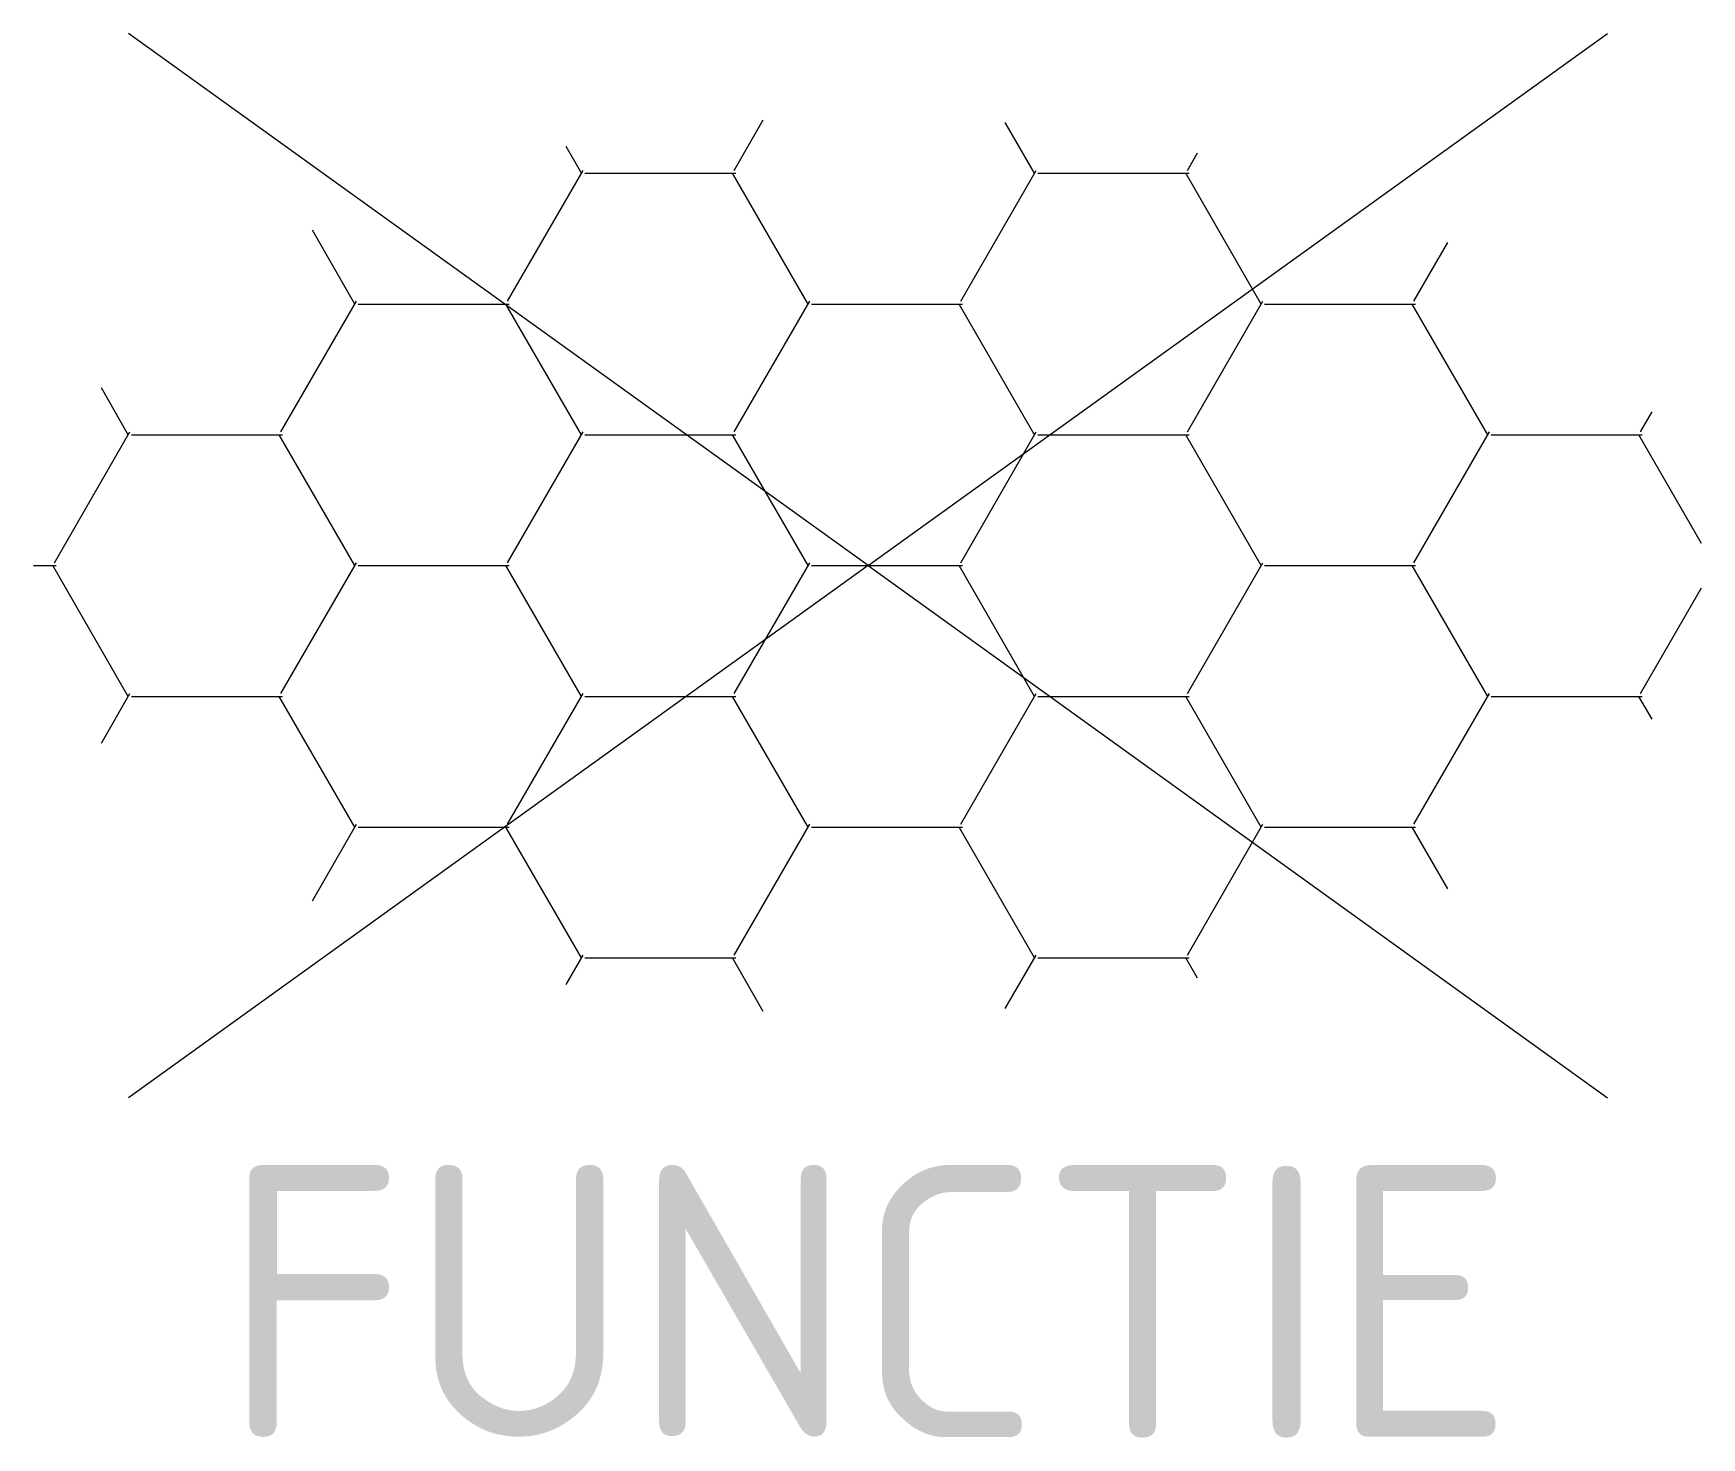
# Model space of a CAD drawing. Header units: metres. Extents: x -5.5 to 5.5, y -5.8 to 3.5.
import ezdxf
from ezdxf.enums import TextEntityAlignment as Align

# ---------------------------------------------------------------- set-up
doc = ezdxf.new("R2010")
doc.units = ezdxf.units.M
doc.styles.add('NLCS-ISO', font='NLCS-ISO.ttf')

msp = doc.modelspace()

# ---------------------------------------------------------------- linework, layer by layer
for p, q in [((0, 0), (-4.895, 3.524)), ((0, 0), (4.895, 3.524)), ((-0.886, 2.617), (-0.693, 2.952)), ((1.103, 2.598), (0.909, 2.934)), ((-1.897, 2.598), (-1.998, 2.774)), ((2.114, 2.617), (2.181, 2.733)), ((-2.386, 1.751), (-1.886, 2.617)), ((-1.875, 2.598), (-0.875, 2.598)), ((-0.397, 1.732), (-0.897, 2.598)), ((0.614, 1.751), (1.114, 2.617)), ((1.125, 2.598), (2.125, 2.598)), ((2.603, 1.732), (2.103, 2.598)), ((-3.397, 1.732), (-3.678, 2.22)), ((3.614, 1.751), (3.839, 2.14)), ((-3.886, 0.885), (-3.386, 1.751)), ((-3.375, 1.732), (-2.375, 1.732)), ((-1.897, 0.866), (-2.397, 1.732)), ((-0.886, 0.885), (-0.386, 1.751)), ((-0.375, 1.732), (0.625, 1.732)), ((1.103, 0.866), (0.603, 1.732)), ((2.114, 0.885), (2.614, 1.751)), ((2.625, 1.732), (3.625, 1.732)), ((4.103, 0.866), (3.603, 1.732)), ((-4.897, 0.866), (-5.075, 1.176)), ((5.114, 0.885), (5.191, 1.018)), ((-5.386, 0.019), (-4.886, 0.885)), ((-2.386, 0.019), (-1.886, 0.885)), ((0.614, 0.019), (1.114, 0.885)), ((3.614, 0.019), (4.114, 0.885)), ((-4.875, 0.866), (-3.875, 0.866)), ((-3.397, 0), (-3.897, 0.866)), ((-1.875, 0.866), (-0.875, 0.866)), ((-0.397, 0), (-0.897, 0.866)), ((1.125, 0.866), (2.125, 0.866)), ((2.603, 0), (2.103, 0.866)), ((4.125, 0.866), (5.125, 0.866)), ((5.518, 0.147), (5.103, 0.866)), ((-5.525, 0), (-5.375, 0)), ((-3.886, -0.847), (-3.386, 0.019)), ((-3.375, 0), (-2.375, 0)), ((-0.886, -0.847), (-0.386, 0.019)), ((-0.375, 0), (0.625, 0)), ((2.114, -0.847), (2.614, 0.019)), ((2.625, 0), (3.625, 0)), ((-4.897, -0.866), (-5.397, 0)), ((0, 0), (-4.895, -3.524)), ((-1.897, -0.866), (-2.397, 0)), ((0, 0), (4.895, -3.524)), ((1.103, -0.866), (0.603, 0)), ((4.103, -0.866), (3.603, 0)), ((5.114, -0.847), (5.518, -0.147)), ((-5.075, -1.176), (-4.886, -0.847)), ((-4.875, -0.866), (-3.875, -0.866)), ((-3.397, -1.732), (-3.897, -0.866)), ((-2.386, -1.713), (-1.886, -0.847)), ((-1.875, -0.866), (-0.875, -0.866)), ((-0.397, -1.732), (-0.897, -0.866)), ((0.614, -1.713), (1.114, -0.847)), ((1.125, -0.866), (2.125, -0.866)), ((2.603, -1.732), (2.103, -0.866)), ((3.614, -1.713), (4.114, -0.847)), ((4.125, -0.866), (5.125, -0.866)), ((5.191, -1.018), (5.103, -0.866)), ((-3.678, -2.22), (-3.386, -1.713)), ((-3.375, -1.732), (-2.375, -1.732)), ((-1.897, -2.598), (-2.397, -1.732)), ((-0.886, -2.579), (-0.386, -1.713)), ((-0.375, -1.732), (0.625, -1.732)), ((1.103, -2.598), (0.603, -1.732)), ((2.114, -2.579), (2.614, -1.713)), ((2.625, -1.732), (3.625, -1.732)), ((3.839, -2.14), (3.603, -1.732)), ((-1.998, -2.774), (-1.886, -2.579)), ((-1.875, -2.598), (-0.875, -2.598)), ((-0.693, -2.952), (-0.897, -2.598)), ((0.909, -2.934), (1.114, -2.579)), ((1.125, -2.598), (2.125, -2.598)), ((2.181, -2.733), (2.103, -2.598))]:
    msp.add_line(p, q)

# ---------------------------------------------------------------- texts
at = {"style": 'NLCS-ISO', "flags": 1}
msp.add_attdef('FUNCTIE', text='', height=1.8, dxfattribs=at).set_placement((0, -3.975), align=Align.TOP_CENTER)

doc.saveas('drawing.dxf')
